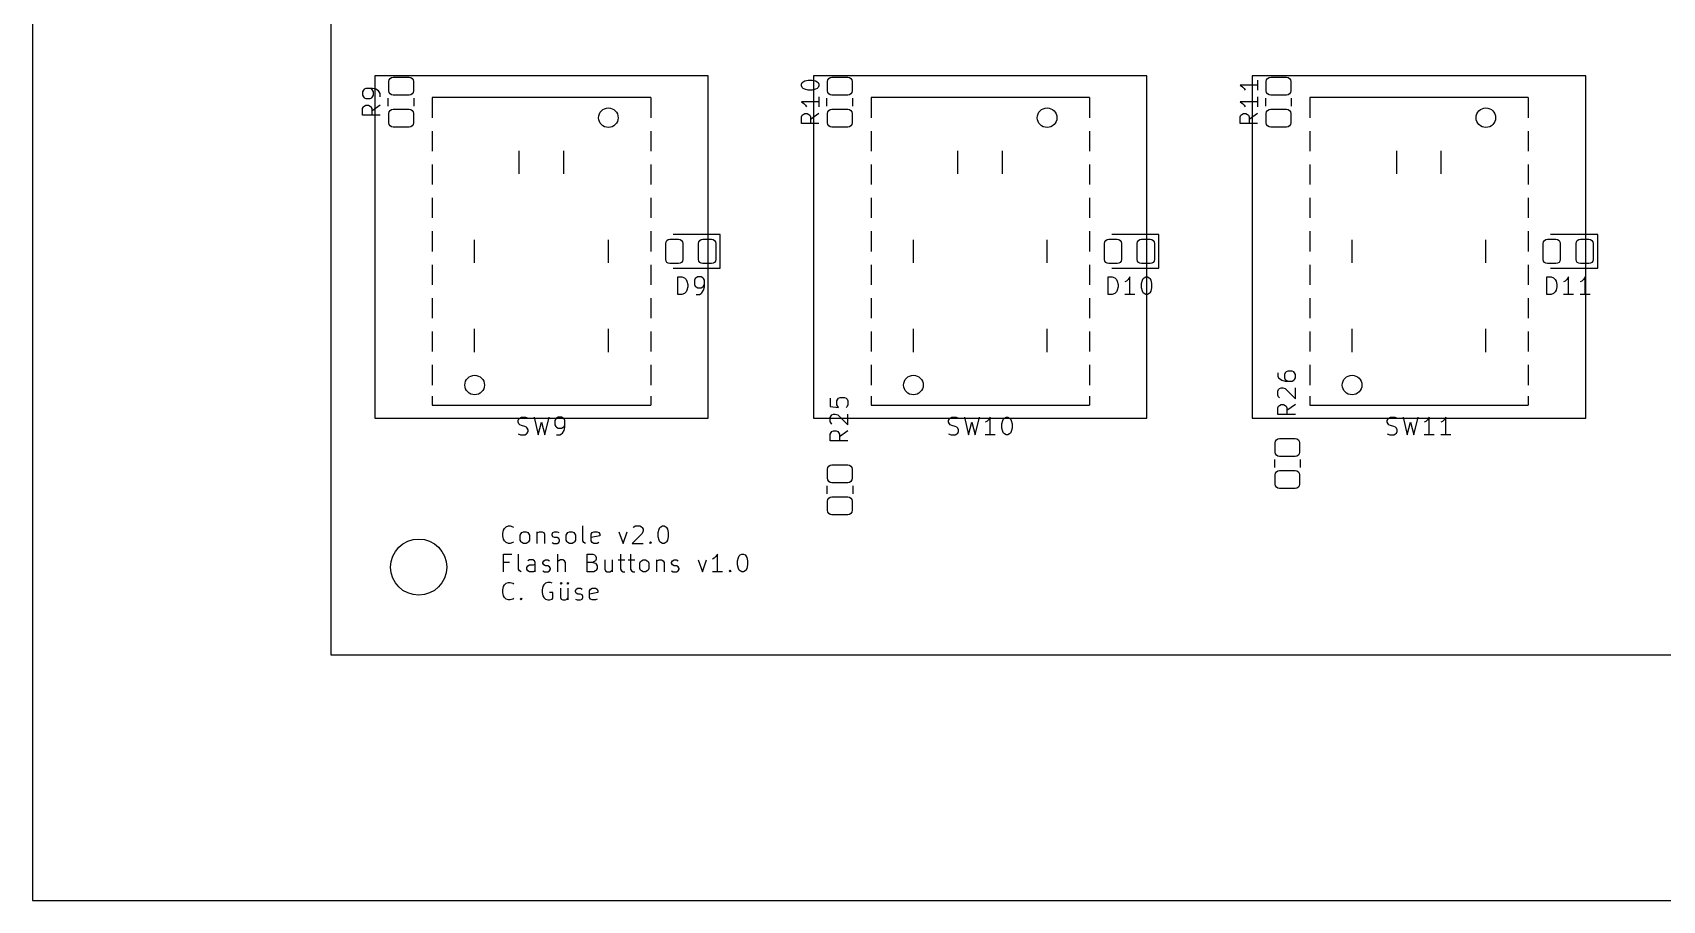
# Model space of a CAD drawing. Header units: millimetres. Extents: x 0 to 485, y -84 to 360.
# Drawn here: x 0 to 92.9, y 0 to 49.5 of the extents above; entities that cross this region are included whole.
import ezdxf

# ---------------------------------------------------------------- set-up
doc = ezdxf.new("R2010")
doc.units = ezdxf.units.MM
doc.layers.get('0').update_dxf_attribs({"lineweight": 25})
doc.layers.add('Import', color=16, linetype='Continuous', lineweight=25, true_color=0x800000)
doc.layers.add('Mounting Holes', color=9, linetype='Continuous', lineweight=25, true_color=0xc0c0c0)

msp = doc.modelspace()

# ---------------------------------------------------------------- linework, layer by layer
for p, q in [((0, 360), (0, 0)), ((38.5, 47), (19.5, 47)), ((19.5, 47), (19.5, 27.5)), ((38.5, 27.5), (38.5, 47)), ((63.5, 47), (44.5, 47)), ((44.5, 47), (44.5, 27.5)), ((63.5, 27.5), (63.5, 47)), ((88.5, 47), (69.5, 47)), ((69.5, 47), (69.5, 27.5)), ((88.5, 27.5), (88.5, 47)), ((19.5, 27.5), (38.5, 27.5)), ((44.5, 27.5), (63.5, 27.5)), ((69.5, 27.5), (88.5, 27.5)), ((0, 0), (485, 0))]:
    msp.add_line(p, q)
at = {"layer": 'Import', "flags": 128}
for points in [[(17, 82), (17, 14)], [(20.55, 45.9), (20.4543, 45.919), (20.3732, 45.9732), (20.319, 46.0543), (20.3, 46.15), (20.3, 46.675), (20.319, 46.7707), (20.3732, 46.8518), (20.4543, 46.906), (20.55, 46.925), (21.45, 46.925), (21.5457, 46.906), (21.6268, 46.8518), (21.681, 46.7707), (21.7, 46.675), (21.7, 46.15), (21.681, 46.0543), (21.6268, 45.9732), (21.5457, 45.919), (21.45, 45.9), (20.55, 45.9)], [(43.8048, 46.5238), (43.8524, 46.619)], [(43.8048, 46.4286), (43.8048, 46.5238)], [(43.8524, 46.619), (43.9001, 46.6667)], [(43.9001, 46.6667), (43.9953, 46.7143)], [(43.9953, 46.7143), (44.1858, 46.7619)], [(44.1858, 46.7619), (44.4239, 46.7619)], [(44.4239, 46.7619), (44.6143, 46.7143)], [(44.6143, 46.7143), (44.7096, 46.6667)], [(44.7096, 46.6667), (44.7572, 46.619)], [(44.7572, 46.619), (44.8048, 46.5238)], [(44.8048, 46.5238), (44.8048, 46.4286)], [(45.55, 45.9), (45.4543, 45.919), (45.3732, 45.9732), (45.319, 46.0543), (45.3, 46.15), (45.3, 46.675), (45.319, 46.7707), (45.3732, 46.8518), (45.4543, 46.906), (45.55, 46.925), (46.45, 46.925), (46.5457, 46.906), (46.6268, 46.8518), (46.681, 46.7707), (46.7, 46.675), (46.7, 46.15), (46.681, 46.0543), (46.6268, 45.9732), (46.5457, 45.919), (46.45, 45.9), (45.55, 45.9)], [(69.8048, 46.4762), (68.8048, 46.4762)], [(68.8048, 46.4762), (68.9477, 46.381)], [(69.8048, 46.7619), (69.8048, 46.1905)], [(70.55, 45.9), (70.4543, 45.919), (70.3732, 45.9732), (70.319, 46.0543), (70.3, 46.15), (70.3, 46.675), (70.319, 46.7707), (70.3732, 46.8518), (70.4543, 46.906), (70.55, 46.925), (71.45, 46.925), (71.5457, 46.906), (71.6268, 46.8518), (71.681, 46.7707), (71.7, 46.675), (71.7, 46.15), (71.681, 46.0543), (71.6268, 45.9732), (71.5457, 45.919), (71.45, 45.9), (70.55, 45.9)], [(18.8524, 46.1905), (18.8048, 46.0952)], [(18.8048, 46.0952), (18.8048, 45.9048)], [(18.8048, 45.9048), (18.8524, 45.8095)], [(18.9001, 46.2381), (18.8524, 46.1905)], [(18.8524, 45.8095), (18.9001, 45.7619)], [(18.9953, 46.2857), (18.9001, 46.2381)], [(18.9001, 45.7619), (18.9953, 45.7143)], [(19.3762, 46.2857), (18.9953, 46.2857)], [(18.9953, 45.7143), (19.2334, 45.7143)], [(19.3286, 46.2381), (19.2334, 46.2857)], [(19.2334, 45.7143), (19.3286, 45.7619)], [(19.3762, 46.1905), (19.3286, 46.2381)], [(19.3286, 45.7619), (19.3762, 45.8095)], [(19.5667, 46.2381), (19.3762, 46.2857)], [(19.4239, 46.0952), (19.3762, 46.1905)], [(19.3762, 45.8095), (19.4239, 45.9048)], [(19.4239, 45.9048), (19.4239, 46.0952)], [(19.7096, 46.1429), (19.5667, 46.2381)], [(19.7572, 46.0952), (19.7096, 46.1429)], [(19.8048, 46), (19.7572, 46.0952)], [(19.8048, 45.8095), (19.8048, 46)], [(20.265, 45.2729), (20.265, 45.7271)], [(21.735, 45.2729), (21.735, 45.7271)], [(22.777, 45.763), (22.777, 44.62)], [(35.223, 45.763), (22.777, 45.763)], [(35.223, 45.763), (35.223, 44.62)], [(43.8524, 46.3333), (43.8048, 46.4286)], [(44.8048, 45.5238), (43.8048, 45.5238)], [(43.8048, 45.5238), (43.9477, 45.4286)], [(43.9001, 46.2857), (43.8524, 46.3333)], [(43.9953, 46.2381), (43.9001, 46.2857)], [(44.1858, 46.1905), (43.9953, 46.2381)], [(44.4239, 46.1905), (44.1858, 46.1905)], [(44.6143, 46.2381), (44.4239, 46.1905)], [(44.7096, 46.2857), (44.6143, 46.2381)], [(44.7572, 46.3333), (44.7096, 46.2857)], [(44.8048, 46.4286), (44.7572, 46.3333)], [(44.8048, 45.8095), (44.8048, 45.2381)], [(45.265, 45.2729), (45.265, 45.7271)], [(46.735, 45.2729), (46.735, 45.7271)], [(47.777, 45.763), (47.777, 44.62)], [(60.223, 45.763), (47.777, 45.763)], [(60.223, 45.763), (60.223, 44.62)], [(69.8048, 45.5238), (68.8048, 45.5238)], [(68.8048, 45.5238), (68.9477, 45.4286)], [(68.9477, 46.381), (69.0429, 46.2857)], [(69.0429, 46.2857), (69.0905, 46.1905)], [(69.8048, 45.8095), (69.8048, 45.2381)], [(70.265, 45.2729), (70.265, 45.7271)], [(71.735, 45.2729), (71.735, 45.7271)], [(72.777, 45.763), (72.777, 44.62)], [(85.223, 45.763), (72.777, 45.763)], [(85.223, 45.763), (85.223, 44.62)], [(18.8048, 45.1429), (18.8524, 45.2381)], [(18.8048, 44.7619), (18.8048, 45.1429)], [(19.8048, 44.7619), (18.8048, 44.7619)], [(18.8524, 45.2381), (18.9001, 45.2857)], [(18.9001, 45.2857), (18.9953, 45.3333)], [(18.9953, 45.3333), (19.1382, 45.3333)], [(19.1382, 45.3333), (19.2334, 45.2857)], [(19.2334, 45.2857), (19.281, 45.2381)], [(19.281, 45.2381), (19.3286, 45.1429)], [(19.8048, 45.3333), (19.3286, 45)], [(19.3286, 45.1429), (19.3286, 44.7619)], [(20.55, 44.075), (20.4543, 44.094), (20.3732, 44.1482), (20.319, 44.2293), (20.3, 44.325), (20.3, 44.85), (20.319, 44.9457), (20.3732, 45.0268), (20.4543, 45.081), (20.55, 45.1), (21.45, 45.1), (21.5457, 45.081), (21.6268, 45.0268), (21.681, 44.9457), (21.7, 44.85), (21.7, 44.325), (21.681, 44.2293), (21.6268, 44.1482), (21.5457, 44.094), (21.45, 44.075), (20.55, 44.075)], [(43.8048, 44.6667), (43.8524, 44.7619)], [(43.8048, 44.2857), (43.8048, 44.6667)], [(43.8524, 44.7619), (43.9001, 44.8095)], [(43.9001, 44.8095), (43.9953, 44.8571)], [(43.9477, 45.4286), (44.0429, 45.3333)], [(43.9953, 44.8571), (44.1382, 44.8571)], [(44.0429, 45.3333), (44.0905, 45.2381)], [(44.1382, 44.8571), (44.2334, 44.8095)], [(44.2334, 44.8095), (44.281, 44.7619)], [(44.281, 44.7619), (44.3286, 44.6667)], [(44.8048, 44.8571), (44.3286, 44.5238)], [(44.3286, 44.6667), (44.3286, 44.2857)], [(45.55, 44.075), (45.4543, 44.094), (45.3732, 44.1482), (45.319, 44.2293), (45.3, 44.325), (45.3, 44.85), (45.319, 44.9457), (45.3732, 45.0268), (45.4543, 45.081), (45.55, 45.1), (46.45, 45.1), (46.5457, 45.081), (46.6268, 45.0268), (46.681, 44.9457), (46.7, 44.85), (46.7, 44.325), (46.681, 44.2293), (46.6268, 44.1482), (46.5457, 44.094), (46.45, 44.075), (45.55, 44.075)], [(68.8048, 44.6667), (68.8524, 44.7619)], [(68.8048, 44.2857), (68.8048, 44.6667)], [(68.8524, 44.7619), (68.9001, 44.8095)], [(68.9001, 44.8095), (68.9953, 44.8571)], [(68.9477, 45.4286), (69.0429, 45.3333)], [(68.9953, 44.8571), (69.1382, 44.8571)], [(69.0429, 45.3333), (69.0905, 45.2381)], [(69.1382, 44.8571), (69.2334, 44.8095)], [(69.2334, 44.8095), (69.281, 44.7619)], [(69.281, 44.7619), (69.3286, 44.6667)], [(69.8048, 44.8571), (69.3286, 44.5238)], [(69.3286, 44.6667), (69.3286, 44.2857)], [(70.55, 44.075), (70.4543, 44.094), (70.3732, 44.1482), (70.319, 44.2293), (70.3, 44.325), (70.3, 44.85), (70.319, 44.9457), (70.3732, 45.0268), (70.4543, 45.081), (70.55, 45.1), (71.45, 45.1), (71.5457, 45.081), (71.6268, 45.0268), (71.681, 44.9457), (71.7, 44.85), (71.7, 44.325), (71.681, 44.2293), (71.6268, 44.1482), (71.5457, 44.094), (71.45, 44.075), (70.55, 44.075)], [(22.777, 43.858), (22.777, 42.715)], [(35.223, 43.858), (35.223, 42.715)], [(44.8048, 44.2857), (43.8048, 44.2857)], [(47.777, 43.858), (47.777, 42.715)], [(60.223, 43.858), (60.223, 42.715)], [(69.8048, 44.2857), (68.8048, 44.2857)], [(72.777, 43.858), (72.777, 42.715)], [(85.223, 43.858), (85.223, 42.715)], [(27.73, 41.4196), (27.73, 42.7404)], [(30.27, 41.4196), (30.27, 42.7404)], [(52.73, 41.4196), (52.73, 42.7404)], [(55.27, 41.4196), (55.27, 42.7404)], [(77.73, 41.4196), (77.73, 42.7404)], [(80.27, 41.4196), (80.27, 42.7404)], [(22.777, 41.953), (22.777, 40.81)], [(35.223, 41.953), (35.223, 40.81)], [(47.777, 41.953), (47.777, 40.81)], [(60.223, 41.953), (60.223, 40.81)], [(72.777, 41.953), (72.777, 40.81)], [(85.223, 41.953), (85.223, 40.81)], [(22.777, 40.048), (22.777, 38.905)], [(35.223, 40.048), (35.223, 38.905)], [(47.777, 40.048), (47.777, 38.905)], [(60.223, 40.048), (60.223, 38.905)], [(72.777, 40.048), (72.777, 38.905)], [(85.223, 40.048), (85.223, 38.905)], [(22.777, 38.143), (22.777, 37)], [(35.223, 38.143), (35.223, 37)], [(47.777, 38.143), (47.777, 37)], [(60.223, 38.143), (60.223, 37)], [(72.777, 38.143), (72.777, 37)], [(85.223, 38.143), (85.223, 37)], [(25.19, 36.3396), (25.19, 37.6604)], [(32.81, 36.3396), (32.81, 37.6604)], [(37.05, 36.5438), (37.0314, 36.4505), (36.9786, 36.3714), (36.8995, 36.3186), (36.8063, 36.3), (36.3188, 36.3), (36.2255, 36.3186), (36.1464, 36.3714), (36.0936, 36.4505), (36.075, 36.5438), (36.075, 37.4562), (36.0936, 37.5495), (36.1464, 37.6286), (36.2255, 37.6814), (36.3188, 37.7), (36.8063, 37.7), (36.8995, 37.6814), (36.9786, 37.6286), (37.0314, 37.5495), (37.05, 37.4562), (37.05, 36.5438)], [(39.185, 37.96), (36.5, 37.96)], [(38.925, 36.5438), (38.9064, 36.4505), (38.8536, 36.3714), (38.7745, 36.3186), (38.6813, 36.3), (38.1938, 36.3), (38.1005, 36.3186), (38.0214, 36.3714), (37.9686, 36.4505), (37.95, 36.5438), (37.95, 37.4562), (37.9686, 37.5495), (38.0214, 37.6286), (38.1005, 37.6814), (38.1938, 37.7), (38.6813, 37.7), (38.7745, 37.6814), (38.8536, 37.6286), (38.9064, 37.5495), (38.925, 37.4562), (38.925, 36.5438)], [(39.185, 36.04), (39.185, 37.96)], [(50.19, 36.3396), (50.19, 37.6604)], [(57.81, 36.3396), (57.81, 37.6604)], [(62.05, 36.5438), (62.0314, 36.4505), (61.9786, 36.3714), (61.8995, 36.3186), (61.8062, 36.3), (61.3188, 36.3), (61.2255, 36.3186), (61.1464, 36.3714), (61.0936, 36.4505), (61.075, 36.5438), (61.075, 37.4562), (61.0936, 37.5495), (61.1464, 37.6286), (61.2255, 37.6814), (61.3188, 37.7), (61.8062, 37.7), (61.8995, 37.6814), (61.9786, 37.6286), (62.0314, 37.5495), (62.05, 37.4562), (62.05, 36.5438)], [(64.185, 37.96), (61.5, 37.96)], [(63.925, 36.5438), (63.9064, 36.4505), (63.8536, 36.3714), (63.7745, 36.3186), (63.6812, 36.3), (63.1938, 36.3), (63.1005, 36.3186), (63.0214, 36.3714), (62.9686, 36.4505), (62.95, 36.5438), (62.95, 37.4562), (62.9686, 37.5495), (63.0214, 37.6286), (63.1005, 37.6814), (63.1938, 37.7), (63.6812, 37.7), (63.7745, 37.6814), (63.8536, 37.6286), (63.9064, 37.5495), (63.925, 37.4562), (63.925, 36.5438)], [(64.185, 36.04), (64.185, 37.96)], [(75.19, 36.3396), (75.19, 37.6604)], [(82.81, 36.3396), (82.81, 37.6604)], [(87.05, 36.5438), (87.0314, 36.4505), (86.9786, 36.3714), (86.8995, 36.3186), (86.8062, 36.3), (86.3188, 36.3), (86.2255, 36.3186), (86.1464, 36.3714), (86.0936, 36.4505), (86.075, 36.5438), (86.075, 37.4562), (86.0936, 37.5495), (86.1464, 37.6286), (86.2255, 37.6814), (86.3188, 37.7), (86.8062, 37.7), (86.8995, 37.6814), (86.9786, 37.6286), (87.0314, 37.5495), (87.05, 37.4562), (87.05, 36.5438)], [(89.185, 37.96), (86.5, 37.96)], [(88.925, 36.5438), (88.9064, 36.4505), (88.8536, 36.3714), (88.7745, 36.3186), (88.6812, 36.3), (88.1938, 36.3), (88.1005, 36.3186), (88.0214, 36.3714), (87.9686, 36.4505), (87.95, 36.5438), (87.95, 37.4562), (87.9686, 37.5495), (88.0214, 37.6286), (88.1005, 37.6814), (88.1938, 37.7), (88.6812, 37.7), (88.7745, 37.6814), (88.8536, 37.6286), (88.9064, 37.5495), (88.925, 37.4562), (88.925, 36.5438)], [(89.185, 36.04), (89.185, 37.96)], [(22.777, 36.238), (22.777, 35.095)], [(35.223, 36.238), (35.223, 35.095)], [(47.777, 36.238), (47.777, 35.095)], [(60.223, 36.238), (60.223, 35.095)], [(72.777, 36.238), (72.777, 35.095)], [(85.223, 36.238), (85.223, 35.095)], [(36.5, 36.04), (39.185, 36.04)], [(36.7619, 34.5452), (36.7619, 35.5452)], [(36.7619, 35.5452), (37, 35.5452)], [(37, 35.5452), (37.1429, 35.4976)], [(37.1429, 35.4976), (37.2381, 35.4023)], [(37.2381, 35.4023), (37.2857, 35.3071)], [(37.2857, 35.3071), (37.3333, 35.1166)], [(37.7619, 35.4499), (37.7143, 35.3547)], [(37.7143, 35.3547), (37.7143, 35.1166)], [(37.8095, 35.4976), (37.7619, 35.4499)], [(37.9048, 35.5452), (37.8095, 35.4976)], [(38.0952, 35.5452), (37.9048, 35.5452)], [(38.1905, 35.4976), (38.0952, 35.5452)], [(38.2381, 35.4499), (38.1905, 35.4976)], [(38.2857, 35.3547), (38.2381, 35.4499)], [(38.2857, 34.9738), (38.2857, 35.3547)], [(61.2857, 34.5452), (61.2857, 35.5452)], [(61.2857, 35.5452), (61.5238, 35.5452)], [(61.5, 36.04), (64.185, 36.04)], [(61.5238, 35.5452), (61.6667, 35.4976)], [(61.6667, 35.4976), (61.7619, 35.4023)], [(61.7619, 35.4023), (61.8095, 35.3071)], [(61.8095, 35.3071), (61.8571, 35.1166)], [(62.3333, 35.3071), (62.2381, 35.2595)], [(62.4286, 35.4023), (62.3333, 35.3071)], [(62.5238, 35.5452), (62.4286, 35.4023)], [(62.5238, 34.5452), (62.5238, 35.5452)], [(63.1905, 35.1642), (63.2381, 35.3547)], [(63.2381, 35.3547), (63.2857, 35.4499)], [(63.2857, 35.4499), (63.3333, 35.4976)], [(63.3333, 35.4976), (63.4286, 35.5452)], [(63.4286, 35.5452), (63.5238, 35.5452)], [(63.5238, 35.5452), (63.619, 35.4976)], [(63.619, 35.4976), (63.6667, 35.4499)], [(63.6667, 35.4499), (63.7143, 35.3547)], [(63.7143, 35.3547), (63.7619, 35.1642)], [(86.2857, 34.5452), (86.2857, 35.5452)], [(86.2857, 35.5452), (86.5238, 35.5452)], [(86.5, 36.04), (89.185, 36.04)], [(86.5238, 35.5452), (86.6667, 35.4976)], [(86.6667, 35.4976), (86.7619, 35.4023)], [(86.7619, 35.4023), (86.8095, 35.3071)], [(86.8095, 35.3071), (86.8571, 35.1166)], [(87.3333, 35.3071), (87.2381, 35.2595)], [(87.4286, 35.4023), (87.3333, 35.3071)], [(87.5238, 35.5452), (87.4286, 35.4023)], [(87.5238, 34.5452), (87.5238, 35.5452)], [(88.2857, 35.3071), (88.1905, 35.2595)], [(88.381, 35.4023), (88.2857, 35.3071)], [(88.4762, 35.5452), (88.381, 35.4023)], [(88.4762, 34.5452), (88.4762, 35.5452)], [(37, 34.5452), (36.7619, 34.5452)], [(37.1429, 34.5928), (37, 34.5452)], [(37.2381, 34.688), (37.1429, 34.5928)], [(37.2857, 34.7833), (37.2381, 34.688)], [(37.3333, 34.9738), (37.2857, 34.7833)], [(37.3333, 35.1166), (37.3333, 34.9738)], [(37.7143, 35.1166), (37.7619, 35.0214)], [(37.7619, 35.0214), (37.8095, 34.9738)], [(37.8095, 34.9738), (37.9048, 34.9261)], [(37.8095, 34.5452), (38, 34.5452)], [(37.9048, 34.9261), (38.0952, 34.9261)], [(38, 34.5452), (38.0952, 34.5928)], [(38.0952, 34.9261), (38.1905, 34.9738)], [(38.0952, 34.5928), (38.1429, 34.6404)], [(38.1429, 34.6404), (38.2381, 34.7833)], [(38.1905, 34.9738), (38.2381, 35.0214)], [(38.2381, 35.0214), (38.2857, 35.1166)], [(38.2381, 34.7833), (38.2857, 34.9738)], [(61.5238, 34.5452), (61.2857, 34.5452)], [(61.6667, 34.5928), (61.5238, 34.5452)], [(61.7619, 34.688), (61.6667, 34.5928)], [(61.8095, 34.7833), (61.7619, 34.688)], [(61.8571, 34.9738), (61.8095, 34.7833)], [(61.8571, 35.1166), (61.8571, 34.9738)], [(62.8095, 34.5452), (62.2381, 34.5452)], [(63.1905, 34.9261), (63.1905, 35.1642)], [(63.2381, 34.7357), (63.1905, 34.9261)], [(63.2857, 34.6404), (63.2381, 34.7357)], [(63.3333, 34.5928), (63.2857, 34.6404)], [(63.4286, 34.5452), (63.3333, 34.5928)], [(63.5238, 34.5452), (63.4286, 34.5452)], [(63.619, 34.5928), (63.5238, 34.5452)], [(63.6667, 34.6404), (63.619, 34.5928)], [(63.7143, 34.7357), (63.6667, 34.6404)], [(63.7619, 34.9261), (63.7143, 34.7357)], [(63.7619, 35.1642), (63.7619, 34.9261)], [(86.5238, 34.5452), (86.2857, 34.5452)], [(86.6667, 34.5928), (86.5238, 34.5452)], [(86.7619, 34.688), (86.6667, 34.5928)], [(86.8095, 34.7833), (86.7619, 34.688)], [(86.8571, 34.9738), (86.8095, 34.7833)], [(86.8571, 35.1166), (86.8571, 34.9738)], [(87.8095, 34.5452), (87.2381, 34.5452)], [(88.7619, 34.5452), (88.1905, 34.5452)], [(22.777, 34.333), (22.777, 33.19)], [(35.223, 34.333), (35.223, 33.19)], [(47.777, 34.333), (47.777, 33.19)], [(60.223, 34.333), (60.223, 33.19)], [(72.777, 34.333), (72.777, 33.19)], [(85.223, 34.333), (85.223, 33.19)], [(25.19, 31.2596), (25.19, 32.5804)], [(32.81, 31.2596), (32.81, 32.5804)], [(50.19, 31.2596), (50.19, 32.5804)], [(57.81, 31.2596), (57.81, 32.5804)], [(75.19, 31.2596), (75.19, 32.5804)], [(82.81, 31.2596), (82.81, 32.5804)], [(22.777, 32.428), (22.777, 31.285)], [(35.223, 32.428), (35.223, 31.285)], [(47.777, 32.428), (47.777, 31.285)], [(60.223, 32.428), (60.223, 31.285)], [(72.777, 32.428), (72.777, 31.285)], [(85.223, 32.428), (85.223, 31.285)], [(22.777, 30.523), (22.777, 29.38)], [(35.223, 30.523), (35.223, 29.38)], [(47.777, 30.523), (47.777, 29.38)], [(60.223, 30.523), (60.223, 29.38)], [(70.9548, 30.0792), (70.9548, 29.8887)], [(70.9548, 29.8887), (71.0024, 29.7935)], [(71.0024, 29.7935), (71.0501, 29.7458)], [(71.0501, 29.7458), (71.1929, 29.6506)], [(71.3834, 30.0792), (71.3358, 29.9839)], [(71.3358, 29.9839), (71.3358, 29.7935)], [(71.3358, 29.7935), (71.3834, 29.6982)], [(71.431, 30.1268), (71.3834, 30.0792)], [(71.5262, 30.1744), (71.431, 30.1268)], [(71.7643, 30.1744), (71.5262, 30.1744)], [(71.8596, 30.1268), (71.7643, 30.1744)], [(71.9072, 30.0792), (71.8596, 30.1268)], [(71.9548, 29.9839), (71.9072, 30.0792)], [(71.9072, 29.6982), (71.9548, 29.7935)], [(71.9548, 29.7935), (71.9548, 29.9839)], [(72.777, 30.523), (72.777, 29.38)], [(85.223, 30.523), (85.223, 29.38)], [(70.9548, 29.0315), (71.0024, 29.1268)], [(70.9548, 28.7935), (70.9548, 29.0315)], [(71.0024, 28.6982), (70.9548, 28.7935)], [(71.0024, 29.1268), (71.0501, 29.1744)], [(71.0501, 29.1744), (71.1453, 29.222)], [(71.1453, 29.222), (71.2405, 29.222)], [(71.1929, 29.6506), (71.3834, 29.603)], [(71.2405, 29.222), (71.3834, 29.1744)], [(71.3834, 29.6982), (71.431, 29.6506)], [(71.3834, 29.603), (71.7643, 29.603)], [(71.3834, 29.1744), (71.9548, 28.603)], [(71.431, 29.6506), (71.5262, 29.603)], [(71.7643, 29.603), (71.8596, 29.6506)], [(71.8596, 29.6506), (71.9072, 29.6982)], [(71.9548, 28.603), (71.9548, 29.222)], [(22.777, 28.745), (22.777, 28.237)], [(22.777, 28.237), (35.223, 28.237)], [(35.223, 28.745), (35.223, 28.237)], [(45.4548, 28.6268), (45.4548, 28.1506)], [(45.4548, 28.1506), (45.931, 28.103)], [(45.8358, 28.4839), (45.8834, 28.5792)], [(45.8358, 28.2458), (45.8358, 28.4839)], [(45.8834, 28.1506), (45.8358, 28.2458)], [(45.8834, 28.5792), (45.931, 28.6268)], [(45.931, 28.103), (45.8834, 28.1506)], [(45.931, 28.6268), (46.0262, 28.6744)], [(46.0262, 28.6744), (46.2643, 28.6744)], [(46.2643, 28.6744), (46.3596, 28.6268)], [(46.3596, 28.6268), (46.4072, 28.5792)], [(46.4072, 28.1506), (46.3596, 28.103)], [(46.4072, 28.5792), (46.4548, 28.4839)], [(46.4548, 28.2458), (46.4072, 28.1506)], [(46.4548, 28.4839), (46.4548, 28.2458)], [(47.777, 28.745), (47.777, 28.237)], [(47.777, 28.237), (60.223, 28.237)], [(60.223, 28.745), (60.223, 28.237)], [(70.9548, 28.0792), (71.0024, 28.1744)], [(70.9548, 27.6982), (70.9548, 28.0792)], [(71.0501, 28.6506), (71.0024, 28.6982)], [(71.0024, 28.1744), (71.0501, 28.222)], [(71.0501, 28.222), (71.1453, 28.2696)], [(71.1453, 28.2696), (71.2882, 28.2696)], [(71.2882, 28.2696), (71.3834, 28.222)], [(71.3834, 28.222), (71.431, 28.1744)], [(71.431, 28.1744), (71.4786, 28.0792)], [(71.9548, 28.2696), (71.4786, 27.9363)], [(71.4786, 28.0792), (71.4786, 27.6982)], [(72.777, 28.745), (72.777, 28.237)], [(72.777, 28.237), (85.223, 28.237)], [(85.223, 28.745), (85.223, 28.237)], [(27.6667, 27.3547), (27.7143, 27.4499)], [(27.6667, 27.2595), (27.6667, 27.3547)], [(27.7143, 27.1642), (27.6667, 27.2595)], [(27.7143, 27.4499), (27.7619, 27.4976)], [(27.7619, 27.1166), (27.7143, 27.1642)], [(27.7619, 27.4976), (27.8571, 27.5452)], [(27.8571, 27.069), (27.7619, 27.1166)], [(27.8571, 27.5452), (28.0952, 27.5452)], [(28.0476, 27.0214), (27.8571, 27.069)], [(28.1429, 26.9738), (28.0476, 27.0214)], [(28.0952, 27.5452), (28.2381, 27.4976)], [(28.1905, 26.9261), (28.1429, 26.9738)], [(28.5714, 27.5452), (28.8095, 26.5452)], [(28.8095, 26.5452), (29, 27.2595)], [(29, 27.2595), (29.1905, 26.5452)], [(29.1905, 26.5452), (29.4286, 27.5452)], [(29.8095, 27.4499), (29.7619, 27.3547)], [(29.7619, 27.3547), (29.7619, 27.1166)], [(29.7619, 27.1166), (29.8095, 27.0214)], [(29.8571, 27.4976), (29.8095, 27.4499)], [(29.8095, 27.0214), (29.8571, 26.9738)], [(29.9524, 27.5452), (29.8571, 27.4976)], [(29.8571, 26.9738), (29.9524, 26.9261)], [(30.1429, 27.5452), (29.9524, 27.5452)], [(30.2381, 27.4976), (30.1429, 27.5452)], [(30.1429, 26.9261), (30.2381, 26.9738)], [(30.2857, 27.4499), (30.2381, 27.4976)], [(30.2381, 26.9738), (30.2857, 27.0214)], [(30.3333, 27.3547), (30.2857, 27.4499)], [(30.2857, 27.0214), (30.3333, 27.1166)], [(30.2857, 26.7833), (30.3333, 26.9738)], [(30.3333, 26.9738), (30.3333, 27.3547)], [(45.4548, 27.5315), (45.5024, 27.6268)], [(45.4548, 27.2935), (45.4548, 27.5315)], [(45.5024, 27.1982), (45.4548, 27.2935)], [(45.5024, 27.6268), (45.5501, 27.6744)], [(45.5501, 27.1506), (45.5024, 27.1982)], [(45.5501, 27.6744), (45.6453, 27.722)], [(45.6453, 27.722), (45.7405, 27.722)], [(45.7405, 27.722), (45.8834, 27.6744)], [(45.8834, 27.6744), (46.4548, 27.103)], [(46.4548, 27.103), (46.4548, 27.722)], [(52.1905, 27.3547), (52.2381, 27.4499)], [(52.1905, 27.2595), (52.1905, 27.3547)], [(52.2381, 27.1642), (52.1905, 27.2595)], [(52.2381, 27.4499), (52.2857, 27.4976)], [(52.2857, 27.1166), (52.2381, 27.1642)], [(52.2857, 27.4976), (52.381, 27.5452)], [(52.381, 27.069), (52.2857, 27.1166)], [(52.381, 27.5452), (52.619, 27.5452)], [(52.5714, 27.0214), (52.381, 27.069)], [(52.6667, 26.9738), (52.5714, 27.0214)], [(52.619, 27.5452), (52.7619, 27.4976)], [(52.7143, 26.9261), (52.6667, 26.9738)], [(53.0952, 27.5452), (53.3333, 26.5452)], [(53.3333, 26.5452), (53.5238, 27.2595)], [(53.5238, 27.2595), (53.7143, 26.5452)], [(53.7143, 26.5452), (53.9524, 27.5452)], [(54.381, 27.3071), (54.2857, 27.2595)], [(54.4762, 27.4023), (54.381, 27.3071)], [(54.5714, 27.5452), (54.4762, 27.4023)], [(54.5714, 26.5452), (54.5714, 27.5452)], [(55.2381, 27.1642), (55.2857, 27.3547)], [(55.2381, 26.9261), (55.2381, 27.1642)], [(55.2857, 27.3547), (55.3333, 27.4499)], [(55.3333, 27.4499), (55.381, 27.4976)], [(55.381, 27.4976), (55.4762, 27.5452)], [(55.4762, 27.5452), (55.5714, 27.5452)], [(55.5714, 27.5452), (55.6667, 27.4976)], [(55.6667, 27.4976), (55.7143, 27.4499)], [(55.7143, 27.4499), (55.7619, 27.3547)], [(55.7619, 27.3547), (55.8095, 27.1642)], [(55.8095, 27.1642), (55.8095, 26.9261)], [(71.9548, 27.6982), (70.9548, 27.6982)], [(77.1905, 27.3547), (77.2381, 27.4499)], [(77.1905, 27.2595), (77.1905, 27.3547)], [(77.2381, 27.1642), (77.1905, 27.2595)], [(77.2381, 27.4499), (77.2857, 27.4976)], [(77.2857, 27.1166), (77.2381, 27.1642)], [(77.2857, 27.4976), (77.381, 27.5452)], [(77.381, 27.069), (77.2857, 27.1166)], [(77.381, 27.5452), (77.619, 27.5452)], [(77.5714, 27.0214), (77.381, 27.069)], [(77.6667, 26.9738), (77.5714, 27.0214)], [(77.619, 27.5452), (77.7619, 27.4976)], [(77.7143, 26.9261), (77.6667, 26.9738)], [(78.0952, 27.5452), (78.3333, 26.5452)], [(78.3333, 26.5452), (78.5238, 27.2595)], [(78.5238, 27.2595), (78.7143, 26.5452)], [(78.7143, 26.5452), (78.9524, 27.5452)], [(79.381, 27.3071), (79.2857, 27.2595)], [(79.4762, 27.4023), (79.381, 27.3071)], [(79.5714, 27.5452), (79.4762, 27.4023)], [(79.5714, 26.5452), (79.5714, 27.5452)], [(80.3333, 27.3071), (80.2381, 27.2595)], [(80.4286, 27.4023), (80.3333, 27.3071)], [(80.5238, 27.5452), (80.4286, 27.4023)], [(80.5238, 26.5452), (80.5238, 27.5452)], [(27.6667, 26.5928), (27.8095, 26.5452)], [(27.8095, 26.5452), (28.0476, 26.5452)], [(28.0476, 26.5452), (28.1429, 26.5928)], [(28.1429, 26.5928), (28.1905, 26.6404)], [(28.2381, 26.8309), (28.1905, 26.9261)], [(28.1905, 26.6404), (28.2381, 26.7357)], [(28.2381, 26.7357), (28.2381, 26.8309)], [(29.8571, 26.5452), (30.0476, 26.5452)], [(29.9524, 26.9261), (30.1429, 26.9261)], [(30.0476, 26.5452), (30.1429, 26.5928)], [(30.1429, 26.5928), (30.1905, 26.6404)], [(30.1905, 26.6404), (30.2857, 26.7833)], [(45.4548, 26.5792), (45.5024, 26.6744)], [(45.4548, 26.1982), (45.4548, 26.5792)], [(46.4548, 26.1982), (45.4548, 26.1982)], [(45.5024, 26.6744), (45.5501, 26.722)], [(45.5501, 26.722), (45.6453, 26.7696)], [(45.6453, 26.7696), (45.7882, 26.7696)], [(45.7882, 26.7696), (45.8834, 26.722)], [(45.8834, 26.722), (45.931, 26.6744)], [(45.931, 26.6744), (45.9786, 26.5792)], [(46.4548, 26.7696), (45.9786, 26.4363)], [(45.9786, 26.5792), (45.9786, 26.1982)], [(52.1905, 26.5928), (52.3333, 26.5452)], [(52.3333, 26.5452), (52.5714, 26.5452)], [(52.5714, 26.5452), (52.6667, 26.5928)], [(52.6667, 26.5928), (52.7143, 26.6404)], [(52.7619, 26.8309), (52.7143, 26.9261)], [(52.7143, 26.6404), (52.7619, 26.7357)], [(52.7619, 26.7357), (52.7619, 26.8309)], [(54.8571, 26.5452), (54.2857, 26.5452)], [(55.2857, 26.7357), (55.2381, 26.9261)], [(55.3333, 26.6404), (55.2857, 26.7357)], [(55.381, 26.5928), (55.3333, 26.6404)], [(55.4762, 26.5452), (55.381, 26.5928)], [(55.5714, 26.5452), (55.4762, 26.5452)], [(55.6667, 26.5928), (55.5714, 26.5452)], [(55.7143, 26.6404), (55.6667, 26.5928)], [(55.7619, 26.7357), (55.7143, 26.6404)], [(55.8095, 26.9261), (55.7619, 26.7357)], [(71.95, 26.3375), (72.0457, 26.3185), (72.1268, 26.2643), (72.181, 26.1832), (72.2, 26.0875), (72.2, 25.5625), (72.181, 25.4668), (72.1268, 25.3857), (72.0457, 25.3315), (71.95, 25.3125), (71.05, 25.3125), (70.9543, 25.3315), (70.8732, 25.3857), (70.819, 25.4668), (70.8, 25.5625), (70.8, 26.0875), (70.819, 26.1832), (70.8732, 26.2643), (70.9543, 26.3185), (71.05, 26.3375), (71.95, 26.3375)], [(77.1905, 26.5928), (77.3333, 26.5452)], [(77.3333, 26.5452), (77.5714, 26.5452)], [(77.5714, 26.5452), (77.6667, 26.5928)], [(77.6667, 26.5928), (77.7143, 26.6404)], [(77.7619, 26.8309), (77.7143, 26.9261)], [(77.7143, 26.6404), (77.7619, 26.7357)], [(77.7619, 26.7357), (77.7619, 26.8309)], [(79.8571, 26.5452), (79.2857, 26.5452)], [(80.8095, 26.5452), (80.2381, 26.5452)], [(70.765, 25.1396), (70.765, 24.6854)], [(72.235, 25.1396), (72.235, 24.6854)], [(46.45, 24.8375), (46.5457, 24.8185), (46.6268, 24.7643), (46.681, 24.6832), (46.7, 24.5875), (46.7, 24.0625), (46.681, 23.9668), (46.6268, 23.8857), (46.5457, 23.8315), (46.45, 23.8125), (45.55, 23.8125), (45.4543, 23.8315), (45.3732, 23.8857), (45.319, 23.9668), (45.3, 24.0625), (45.3, 24.5875), (45.319, 24.6832), (45.3732, 24.7643), (45.4543, 24.8185), (45.55, 24.8375), (46.45, 24.8375)], [(71.95, 24.5125), (72.0457, 24.4935), (72.1268, 24.4393), (72.181, 24.3582), (72.2, 24.2625), (72.2, 23.7375), (72.181, 23.6418), (72.1268, 23.5607), (72.0457, 23.5065), (71.95, 23.4875), (71.05, 23.4875), (70.9543, 23.5065), (70.8732, 23.5607), (70.819, 23.6418), (70.8, 23.7375), (70.8, 24.2625), (70.819, 24.3582), (70.8732, 24.4393), (70.9543, 24.4935), (71.05, 24.5125), (71.95, 24.5125)], [(45.265, 23.6396), (45.265, 23.1854)], [(46.735, 23.6396), (46.735, 23.1854)], [(46.45, 23.0125), (46.5457, 22.9935), (46.6268, 22.9393), (46.681, 22.8582), (46.7, 22.7625), (46.7, 22.2375), (46.681, 22.1418), (46.6268, 22.0607), (46.5457, 22.0065), (46.45, 21.9875), (45.55, 21.9875), (45.4543, 22.0065), (45.3732, 22.0607), (45.319, 22.1418), (45.3, 22.2375), (45.3, 22.7625), (45.319, 22.8582), (45.3732, 22.9393), (45.4543, 22.9935), (45.55, 23.0125), (46.45, 23.0125)], [(26.7892, 20.9215), (26.8368, 21.112)], [(26.7892, 20.7786), (26.7892, 20.9215)], [(26.8368, 20.5882), (26.7892, 20.7786)], [(26.8368, 21.112), (26.8844, 21.2072)], [(26.8844, 20.4929), (26.8368, 20.5882)], [(26.8844, 21.2072), (26.9796, 21.3025)], [(26.9796, 20.3977), (26.8844, 20.4929)], [(26.9796, 21.3025), (27.1225, 21.3501)], [(27.1225, 21.3501), (27.2177, 21.3501)], [(27.2177, 21.3501), (27.3606, 21.3025)], [(27.3606, 21.3025), (27.4082, 21.2548)], [(27.4082, 20.4453), (27.3606, 20.3977)], [(27.7892, 20.8263), (27.8368, 20.9215)], [(27.7892, 20.5405), (27.7892, 20.8263)], [(27.8368, 20.4453), (27.7892, 20.5405)], [(27.8368, 20.9215), (27.8844, 20.9691)], [(27.8844, 20.3977), (27.8368, 20.4453)], [(27.8844, 20.9691), (27.9796, 21.0167)], [(27.9796, 21.0167), (28.1225, 21.0167)], [(28.1225, 21.0167), (28.2177, 20.9691)], [(28.2177, 20.9691), (28.2654, 20.9215)], [(28.2654, 20.4453), (28.2177, 20.3977)], [(28.2654, 20.9215), (28.313, 20.8263)], [(28.313, 20.5405), (28.2654, 20.4453)], [(28.313, 20.8263), (28.313, 20.5405)], [(28.7415, 21.0167), (28.7415, 20.3501)], [(28.7415, 20.9215), (28.7892, 20.9691)], [(28.7892, 20.9691), (28.8844, 21.0167)], [(28.8844, 21.0167), (29.0273, 21.0167)], [(29.0273, 21.0167), (29.1225, 20.9691)], [(29.1225, 20.9691), (29.1701, 20.8739)], [(29.1701, 20.8739), (29.1701, 20.3501)], [(29.5987, 20.8739), (29.6463, 20.9691)], [(29.5987, 20.8263), (29.5987, 20.8739)], [(29.6463, 20.731), (29.5987, 20.8263)], [(29.6463, 20.9691), (29.7415, 21.0167)], [(29.7415, 20.6834), (29.6463, 20.731)], [(29.7415, 21.0167), (29.8844, 21.0167)], [(29.8844, 20.6834), (29.7415, 20.6834)], [(29.8844, 21.0167), (29.9796, 20.9691)], [(29.9796, 20.6358), (29.8844, 20.6834)], [(30.0273, 20.5405), (29.9796, 20.6358)], [(29.9796, 20.3977), (30.0273, 20.4929)], [(30.0273, 20.4929), (30.0273, 20.5405)], [(30.4082, 20.8263), (30.4558, 20.9215)], [(30.4082, 20.5405), (30.4082, 20.8263)], [(30.4558, 20.4453), (30.4082, 20.5405)], [(30.4558, 20.9215), (30.5034, 20.9691)], [(30.5034, 20.3977), (30.4558, 20.4453)], [(30.5034, 20.9691), (30.5987, 21.0167)], [(30.5987, 21.0167), (30.7415, 21.0167)], [(30.7415, 21.0167), (30.8368, 20.9691)], [(30.8368, 20.9691), (30.8844, 20.9215)], [(30.8844, 20.4453), (30.8368, 20.3977)], [(30.8844, 20.9215), (30.932, 20.8263)], [(30.932, 20.5405), (30.8844, 20.4453)], [(30.932, 20.8263), (30.932, 20.5405)], [(31.3606, 20.4929), (31.3606, 21.3501)], [(31.4082, 20.3977), (31.3606, 20.4929)], [(31.8368, 20.8739), (31.8844, 20.9691)], [(31.8368, 20.4929), (31.8368, 20.8739)], [(32.313, 20.7786), (31.8368, 20.6834)], [(31.8844, 20.3977), (31.8368, 20.4929)], [(31.8844, 20.9691), (31.9796, 21.0167)], [(31.9796, 21.0167), (32.1701, 21.0167)], [(32.1701, 21.0167), (32.2654, 20.9691)], [(32.2654, 20.9691), (32.313, 20.8739)], [(32.313, 20.8739), (32.313, 20.7786)], [(33.4082, 21.0167), (33.6463, 20.3501)], [(33.6463, 20.3501), (33.8844, 21.0167)], [(34.7415, 20.9215), (34.1701, 20.3501)], [(34.2177, 21.2548), (34.2654, 21.3025)], [(34.2654, 21.3025), (34.3606, 21.3501)], [(34.3606, 21.3501), (34.5987, 21.3501)], [(34.5987, 21.3501), (34.6939, 21.3025)], [(34.6939, 21.3025), (34.7415, 21.2548)], [(34.7415, 21.2548), (34.7892, 21.1596)], [(34.7892, 21.0644), (34.7415, 20.9215)], [(34.7892, 21.1596), (34.7892, 21.0644)], [(35.1701, 20.3977), (35.2177, 20.4453)], [(35.2177, 20.4453), (35.2654, 20.3977)], [(35.2177, 20.4453), (35.2177, 20.3501)], [(35.6463, 20.9691), (35.6939, 21.1596)], [(35.6463, 20.731), (35.6463, 20.9691)], [(35.6939, 20.5405), (35.6463, 20.731)], [(35.6939, 21.1596), (35.7415, 21.2548)], [(35.7415, 20.4453), (35.6939, 20.5405)], [(35.7415, 21.2548), (35.7892, 21.3025)], [(35.7892, 20.3977), (35.7415, 20.4453)], [(35.7892, 21.3025), (35.8844, 21.3501)], [(35.8844, 21.3501), (35.9796, 21.3501)], [(35.9796, 21.3501), (36.0749, 21.3025)], [(36.0749, 21.3025), (36.1225, 21.2548)], [(36.1225, 20.4453), (36.0749, 20.3977)], [(36.1225, 21.2548), (36.1701, 21.1596)], [(36.1701, 20.5405), (36.1225, 20.4453)], [(36.1701, 21.1596), (36.2177, 20.9691)], [(36.2177, 20.731), (36.1701, 20.5405)], [(36.2177, 20.9691), (36.2177, 20.731)], [(26.8368, 18.7401), (26.8368, 19.7401)], [(26.8368, 19.7401), (27.313, 19.7401)], [(27.1225, 20.3501), (26.9796, 20.3977)], [(27.2177, 20.3501), (27.1225, 20.3501)], [(27.3606, 20.3977), (27.2177, 20.3501)], [(27.6939, 18.883), (27.6939, 19.7401)], [(27.9796, 20.3501), (27.8844, 20.3977)], [(28.1225, 20.3501), (27.9796, 20.3501)], [(28.2177, 20.3977), (28.1225, 20.3501)], [(29.5987, 20.3977), (29.6939, 20.3501)], [(29.6939, 20.3501), (29.8844, 20.3501)], [(29.8844, 20.3501), (29.9796, 20.3977)], [(29.932, 18.7401), (29.932, 19.7401)], [(30.5987, 20.3501), (30.5034, 20.3977)], [(30.7415, 20.3501), (30.5987, 20.3501)], [(30.8368, 20.3977), (30.7415, 20.3501)], [(31.5034, 20.3501), (31.4082, 20.3977)], [(31.5987, 18.7401), (31.5987, 19.7401)], [(31.5987, 19.7401), (31.932, 19.7401)], [(31.9796, 20.3501), (31.8844, 20.3977)], [(31.932, 19.7401), (32.0273, 19.6925)], [(32.1701, 20.3501), (31.9796, 20.3501)], [(32.0273, 19.6925), (32.0749, 19.6449)], [(32.0749, 19.6449), (32.1225, 19.5496)], [(32.1225, 19.5496), (32.1225, 19.4544)], [(32.2654, 20.3977), (32.1701, 20.3501)], [(33.5034, 19.7401), (33.5034, 18.883)], [(34.0749, 19.7401), (34.0749, 18.883)], [(34.1701, 20.3501), (34.7892, 20.3501)], [(35.2177, 20.3501), (35.1701, 20.3977)], [(35.2654, 20.3977), (35.2177, 20.3501)], [(35.8844, 20.3501), (35.7892, 20.3977)], [(35.9796, 20.3501), (35.8844, 20.3501)], [(36.0749, 20.3977), (35.9796, 20.3501)], [(38.932, 19.5973), (38.8368, 19.502)], [(39.0273, 19.7401), (38.932, 19.5973)], [(39.0273, 18.7401), (39.0273, 19.7401)], [(40.1701, 19.3592), (40.2177, 19.5496)], [(40.2177, 19.5496), (40.2654, 19.6449)], [(40.2654, 19.6449), (40.313, 19.6925)], [(40.313, 19.6925), (40.4082, 19.7401)], [(40.4082, 19.7401), (40.5034, 19.7401)], [(40.5034, 19.7401), (40.5987, 19.6925)], [(40.5987, 19.6925), (40.6463, 19.6449)], [(40.6463, 19.6449), (40.6939, 19.5496)], [(40.6939, 19.5496), (40.7415, 19.3592)], [(27.1701, 19.2639), (26.8368, 19.2639)], [(27.7415, 18.7877), (27.6939, 18.883)], [(27.8368, 18.7401), (27.7415, 18.7877)], [(28.1701, 18.9782), (28.2177, 19.0735)], [(28.1701, 18.883), (28.1701, 18.9782)], [(28.2177, 18.7877), (28.1701, 18.883)], [(28.313, 19.4068), (28.2177, 19.3592)], [(28.2177, 19.0735), (28.313, 19.1211)], [(28.313, 18.7401), (28.2177, 18.7877)], [(28.5034, 19.4068), (28.313, 19.4068)], [(28.313, 19.1211), (28.5511, 19.1211)], [(28.5511, 18.7401), (28.313, 18.7401)], [(28.5987, 19.3592), (28.5034, 19.4068)], [(28.5511, 19.1211), (28.6463, 19.1687)], [(28.6463, 18.7877), (28.5511, 18.7401)], [(28.6463, 19.2639), (28.5987, 19.3592)], [(28.6463, 18.7401), (28.6463, 19.2639)], [(29.0749, 19.2639), (29.1225, 19.3592)], [(29.0749, 19.2163), (29.0749, 19.2639)], [(29.1225, 19.1211), (29.0749, 19.2163)], [(29.0749, 18.7877), (29.1701, 18.7401)], [(29.1225, 19.3592), (29.2177, 19.4068)], [(29.2177, 19.0735), (29.1225, 19.1211)], [(29.1701, 18.7401), (29.3606, 18.7401)], [(29.2177, 19.4068), (29.3606, 19.4068)], [(29.3606, 19.0735), (29.2177, 19.0735)], [(29.3606, 19.4068), (29.4558, 19.3592)], [(29.4558, 19.0258), (29.3606, 19.0735)], [(29.3606, 18.7401), (29.4558, 18.7877)], [(29.5034, 18.9306), (29.4558, 19.0258)], [(29.4558, 18.7877), (29.5034, 18.883)], [(29.5034, 18.883), (29.5034, 18.9306)], [(29.9796, 19.3592), (29.932, 19.3116)], [(30.0749, 19.4068), (29.9796, 19.3592)], [(30.2177, 19.4068), (30.0749, 19.4068)], [(30.313, 19.3592), (30.2177, 19.4068)], [(30.3606, 19.2639), (30.313, 19.3592)], [(30.3606, 18.7401), (30.3606, 19.2639)], [(31.932, 19.2639), (31.5987, 19.2639)], [(31.9796, 18.7401), (31.5987, 18.7401)], [(32.0273, 19.3116), (31.932, 19.2639)], [(31.932, 19.2639), (32.0749, 19.2163)], [(32.0749, 18.7877), (31.9796, 18.7401)], [(32.0749, 19.3592), (32.0273, 19.3116)], [(32.1225, 19.4544), (32.0749, 19.3592)], [(32.0749, 19.2163), (32.1225, 19.1687)], [(32.1225, 18.8354), (32.0749, 18.7877)], [(32.1225, 19.1687), (32.1701, 19.0735)], [(32.1701, 18.9306), (32.1225, 18.8354)], [(32.1701, 19.0735), (32.1701, 18.9306)], [(32.5987, 19.4068), (32.5987, 18.883)], [(32.5987, 18.883), (32.6463, 18.7877)], [(32.6463, 18.7877), (32.7415, 18.7401)], [(32.7415, 18.7401), (32.8844, 18.7401)], [(32.8844, 18.7401), (32.9796, 18.7877)], [(32.9796, 18.7877), (33.0273, 18.8354)], [(33.0273, 19.4068), (33.0273, 18.7401)], [(33.3606, 19.4068), (33.7415, 19.4068)], [(33.5034, 18.883), (33.5511, 18.7877)], [(33.5511, 18.7877), (33.6463, 18.7401)], [(33.6463, 18.7401), (33.7415, 18.7401)], [(33.932, 19.4068), (34.313, 19.4068)], [(34.0749, 18.883), (34.1225, 18.7877)], [(34.1225, 18.7877), (34.2177, 18.7401)], [(34.2177, 18.7401), (34.313, 18.7401)], [(34.5987, 19.2163), (34.6463, 19.3116)], [(34.5987, 18.9306), (34.5987, 19.2163)], [(34.6463, 18.8354), (34.5987, 18.9306)], [(34.6463, 19.3116), (34.6939, 19.3592)], [(34.6939, 18.7877), (34.6463, 18.8354)], [(34.6939, 19.3592), (34.7892, 19.4068)], [(34.7892, 18.7401), (34.6939, 18.7877)], [(34.7892, 19.4068), (34.932, 19.4068)], [(34.932, 18.7401), (34.7892, 18.7401)], [(34.932, 19.4068), (35.0273, 19.3592)], [(35.0273, 18.7877), (34.932, 18.7401)], [(35.0273, 19.3592), (35.0749, 19.3116)], [(35.0749, 18.8354), (35.0273, 18.7877)], [(35.0749, 19.3116), (35.1225, 19.2163)], [(35.1225, 18.9306), (35.0749, 18.8354)], [(35.1225, 19.2163), (35.1225, 18.9306)], [(35.5511, 19.4068), (35.5511, 18.7401)], [(35.5511, 19.3116), (35.5987, 19.3592)], [(35.5987, 19.3592), (35.6939, 19.4068)], [(35.6939, 19.4068), (35.8368, 19.4068)], [(35.8368, 19.4068), (35.932, 19.3592)], [(35.932, 19.3592), (35.9796, 19.2639)], [(35.9796, 19.2639), (35.9796, 18.7401)], [(36.4082, 19.2639), (36.4558, 19.3592)], [(36.4082, 19.2163), (36.4082, 19.2639)], [(36.4558, 19.1211), (36.4082, 19.2163)], [(36.4082, 18.7877), (36.5034, 18.7401)], [(36.4558, 19.3592), (36.5511, 19.4068)], [(36.5511, 19.0735), (36.4558, 19.1211)], [(36.5034, 18.7401), (36.6939, 18.7401)], [(36.5511, 19.4068), (36.6939, 19.4068)], [(36.6939, 19.0735), (36.5511, 19.0735)], [(36.6939, 19.4068), (36.7892, 19.3592)], [(36.7892, 19.0258), (36.6939, 19.0735)], [(36.6939, 18.7401), (36.7892, 18.7877)], [(36.8368, 18.9306), (36.7892, 19.0258)], [(36.7892, 18.7877), (36.8368, 18.883)], [(36.8368, 18.883), (36.8368, 18.9306)], [(37.932, 19.4068), (38.1701, 18.7401)], [(38.1701, 18.7401), (38.4082, 19.4068)], [(38.8368, 19.502), (38.7415, 19.4544)], [(39.313, 18.7401), (38.7415, 18.7401)], [(39.6939, 18.7877), (39.7415, 18.8354)], [(39.7415, 18.7401), (39.6939, 18.7877)], [(39.7415, 18.8354), (39.7892, 18.7877)], [(39.7415, 18.8354), (39.7415, 18.7401)], [(39.7892, 18.7877), (39.7415, 18.7401)], [(40.1701, 19.1211), (40.1701, 19.3592)], [(40.2177, 18.9306), (40.1701, 19.1211)], [(40.2654, 18.8354), (40.2177, 18.9306)], [(40.313, 18.7877), (40.2654, 18.8354)], [(40.4082, 18.7401), (40.313, 18.7877)], [(40.5034, 18.7401), (40.4082, 18.7401)], [(40.5987, 18.7877), (40.5034, 18.7401)], [(40.6463, 18.8354), (40.5987, 18.7877)], [(40.6939, 18.9306), (40.6463, 18.8354)], [(40.7415, 19.1211), (40.6939, 18.9306)], [(40.7415, 19.3592), (40.7415, 19.1211)], [(26.7892, 17.7016), (26.8368, 17.8921)], [(26.7892, 17.5588), (26.7892, 17.7016)], [(26.8368, 17.8921), (26.8844, 17.9873)], [(26.8844, 17.9873), (26.9796, 18.0826)], [(26.9796, 18.0826), (27.1225, 18.1302)], [(27.1225, 18.1302), (27.2177, 18.1302)], [(27.2177, 18.1302), (27.3606, 18.0826)], [(27.3606, 18.0826), (27.4082, 18.0349)], [(29.0749, 17.8921), (29.0273, 17.7016)], [(29.0273, 17.7016), (29.0273, 17.5588)], [(29.1225, 17.9873), (29.0749, 17.8921)], [(29.2177, 18.0826), (29.1225, 17.9873)], [(29.3606, 18.1302), (29.2177, 18.0826)], [(29.5034, 18.1302), (29.3606, 18.1302)], [(29.5987, 18.0826), (29.5034, 18.1302)], [(30.0749, 18.0826), (30.1225, 18.1302)], [(30.1225, 18.0349), (30.0749, 18.0826)], [(30.0749, 17.7968), (30.0749, 17.273)], [(30.1225, 18.1302), (30.1701, 18.0826)], [(30.1225, 18.1302), (30.1225, 18.0349)], [(30.1701, 18.0826), (30.1225, 18.0349)], [(30.4558, 18.0826), (30.5034, 18.1302)], [(30.5034, 18.0349), (30.4558, 18.0826)], [(30.5034, 18.1302), (30.5511, 18.0826)], [(30.5034, 18.1302), (30.5034, 18.0349)], [(30.5511, 18.0826), (30.5034, 18.0349)], [(30.5034, 17.7968), (30.5034, 17.1302)], [(30.932, 17.654), (30.9796, 17.7492)], [(30.932, 17.6064), (30.932, 17.654)], [(30.9796, 17.7492), (31.0749, 17.7968)], [(31.0749, 17.7968), (31.2177, 17.7968)], [(31.2177, 17.7968), (31.313, 17.7492)], [(31.7415, 17.654), (31.7892, 17.7492)], [(31.7415, 17.273), (31.7415, 17.654)], [(31.7892, 17.7492), (31.8844, 17.7968)], [(31.8844, 17.7968), (32.0749, 17.7968)], [(32.0749, 17.7968), (32.1701, 17.7492)], [(32.1701, 17.7492), (32.2177, 17.654)], [(32.2177, 17.654), (32.2177, 17.5588)], [(26.8368, 17.3683), (26.7892, 17.5588)], [(26.8844, 17.273), (26.8368, 17.3683)], [(26.9796, 17.1778), (26.8844, 17.273)], [(27.1225, 17.1302), (26.9796, 17.1778)], [(27.2177, 17.1302), (27.1225, 17.1302)], [(27.3606, 17.1778), (27.2177, 17.1302)], [(27.4082, 17.2254), (27.3606, 17.1778)], [(27.7892, 17.1778), (27.8368, 17.2254)], [(27.8368, 17.1302), (27.7892, 17.1778)], [(27.8368, 17.2254), (27.8844, 17.1778)], [(27.8368, 17.2254), (27.8368, 17.1302)], [(27.8844, 17.1778), (27.8368, 17.1302)], [(29.0273, 17.5588), (29.0749, 17.3683)], [(29.0749, 17.3683), (29.1225, 17.273)], [(29.1225, 17.273), (29.2177, 17.1778)], [(29.2177, 17.1778), (29.3606, 17.1302)], [(29.3606, 17.1302), (29.4558, 17.1302)], [(29.6463, 17.5588), (29.4558, 17.5588)], [(29.4558, 17.1302), (29.5987, 17.1778)], [(29.5987, 17.1778), (29.6463, 17.2254)], [(29.6463, 17.2254), (29.6463, 17.5588)], [(30.0749, 17.273), (30.1225, 17.1778)], [(30.1225, 17.1778), (30.2177, 17.1302)], [(30.2177, 17.1302), (30.3606, 17.1302)], [(30.3606, 17.1302), (30.4558, 17.1778)], [(30.4558, 17.1778), (30.5034, 17.2254)], [(30.9796, 17.5111), (30.932, 17.6064)], [(30.932, 17.1778), (31.0273, 17.1302)], [(31.0749, 17.4635), (30.9796, 17.5111)], [(31.0273, 17.1302), (31.2177, 17.1302)], [(31.2177, 17.4635), (31.0749, 17.4635)], [(31.313, 17.4159), (31.2177, 17.4635)], [(31.2177, 17.1302), (31.313, 17.1778)], [(31.3606, 17.3207), (31.313, 17.4159)], [(31.313, 17.1778), (31.3606, 17.273)], [(31.3606, 17.273), (31.3606, 17.3207)], [(32.2177, 17.5588), (31.7415, 17.4635)], [(31.7892, 17.1778), (31.7415, 17.273)], [(31.8844, 17.1302), (31.7892, 17.1778)], [(32.0749, 17.1302), (31.8844, 17.1302)], [(32.1701, 17.1778), (32.0749, 17.1302)], [(17, 14), (272, 14)]]:
    msp.add_lwpolyline(points, dxfattribs=at)
at = {"layer": 'Import'}
for centre, radius in [((32.81, 44.62), 0.5588), ((57.81, 44.62), 0.5588), ((82.81, 44.62), 0.5588), ((25.19, 29.38), 0.5588), ((50.19, 29.38), 0.5588), ((75.19, 29.38), 0.5588), ((22, 19), 1.6)]:
    msp.add_circle(centre, radius, dxfattribs=at)
at = {"layer": 'Mounting Holes'}
msp.add_circle((22, 19), 1.6, dxfattribs=at)

doc.saveas('drawing.dxf')
